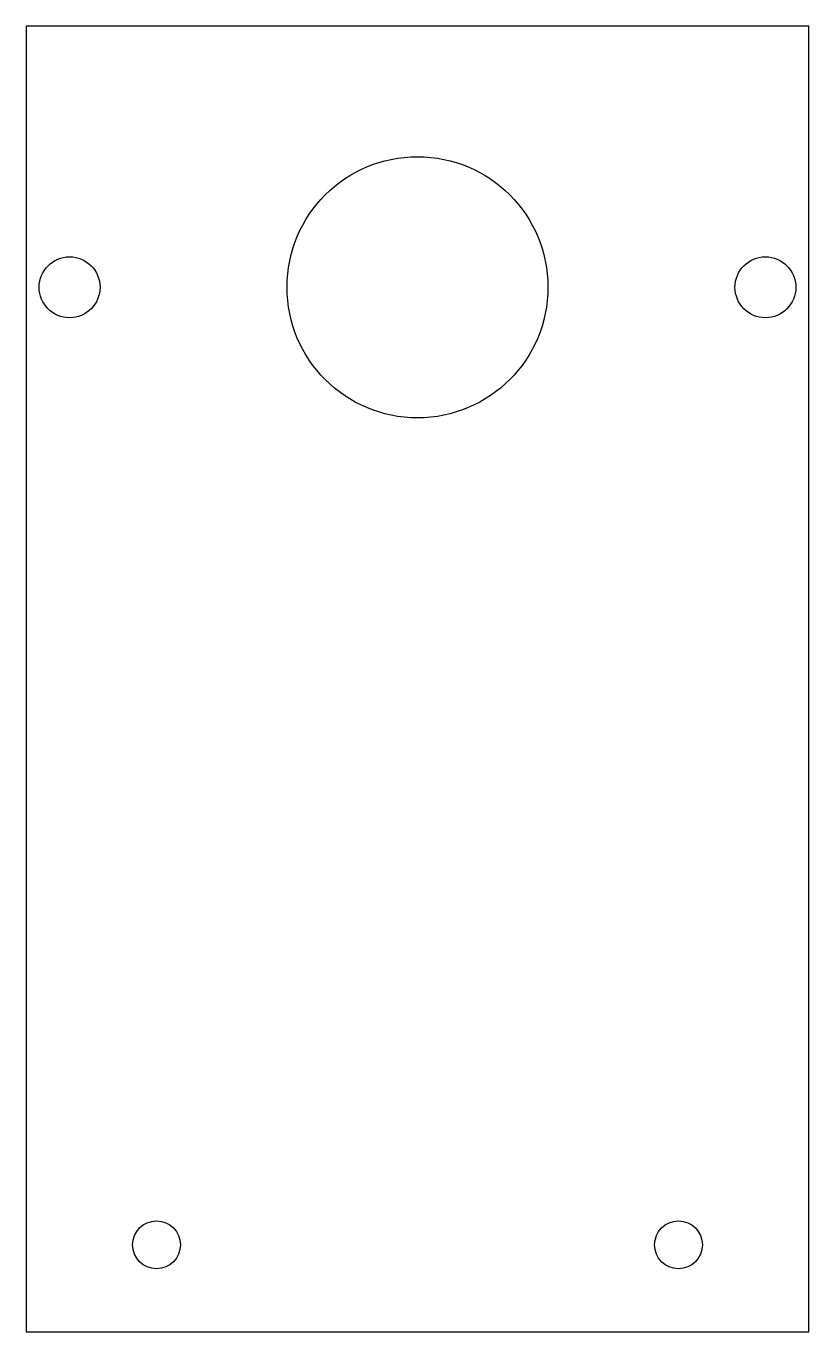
# Model space of a CAD drawing. Header units: metres. Extents: x -45 to 45, y -75 to 75.
import ezdxf

# ---------------------------------------------------------------- set-up
doc = ezdxf.new("R2010")
doc.units = ezdxf.units.M

msp = doc.modelspace()

# ---------------------------------------------------------------- linework, layer by layer
at = {"layer": 'CUT'}
msp.add_lwpolyline([(-45, -75), (45, -75), (45, 75), (-45, 75)], close=True, dxfattribs=at)
for centre, radius in [((0, 45), 15), ((-40, 45), 3.5), ((40, 45), 3.5), ((-30, -65), 2.75), ((30, -65), 2.75)]:
    msp.add_circle(centre, radius, dxfattribs=at)

doc.saveas('drawing.dxf')
